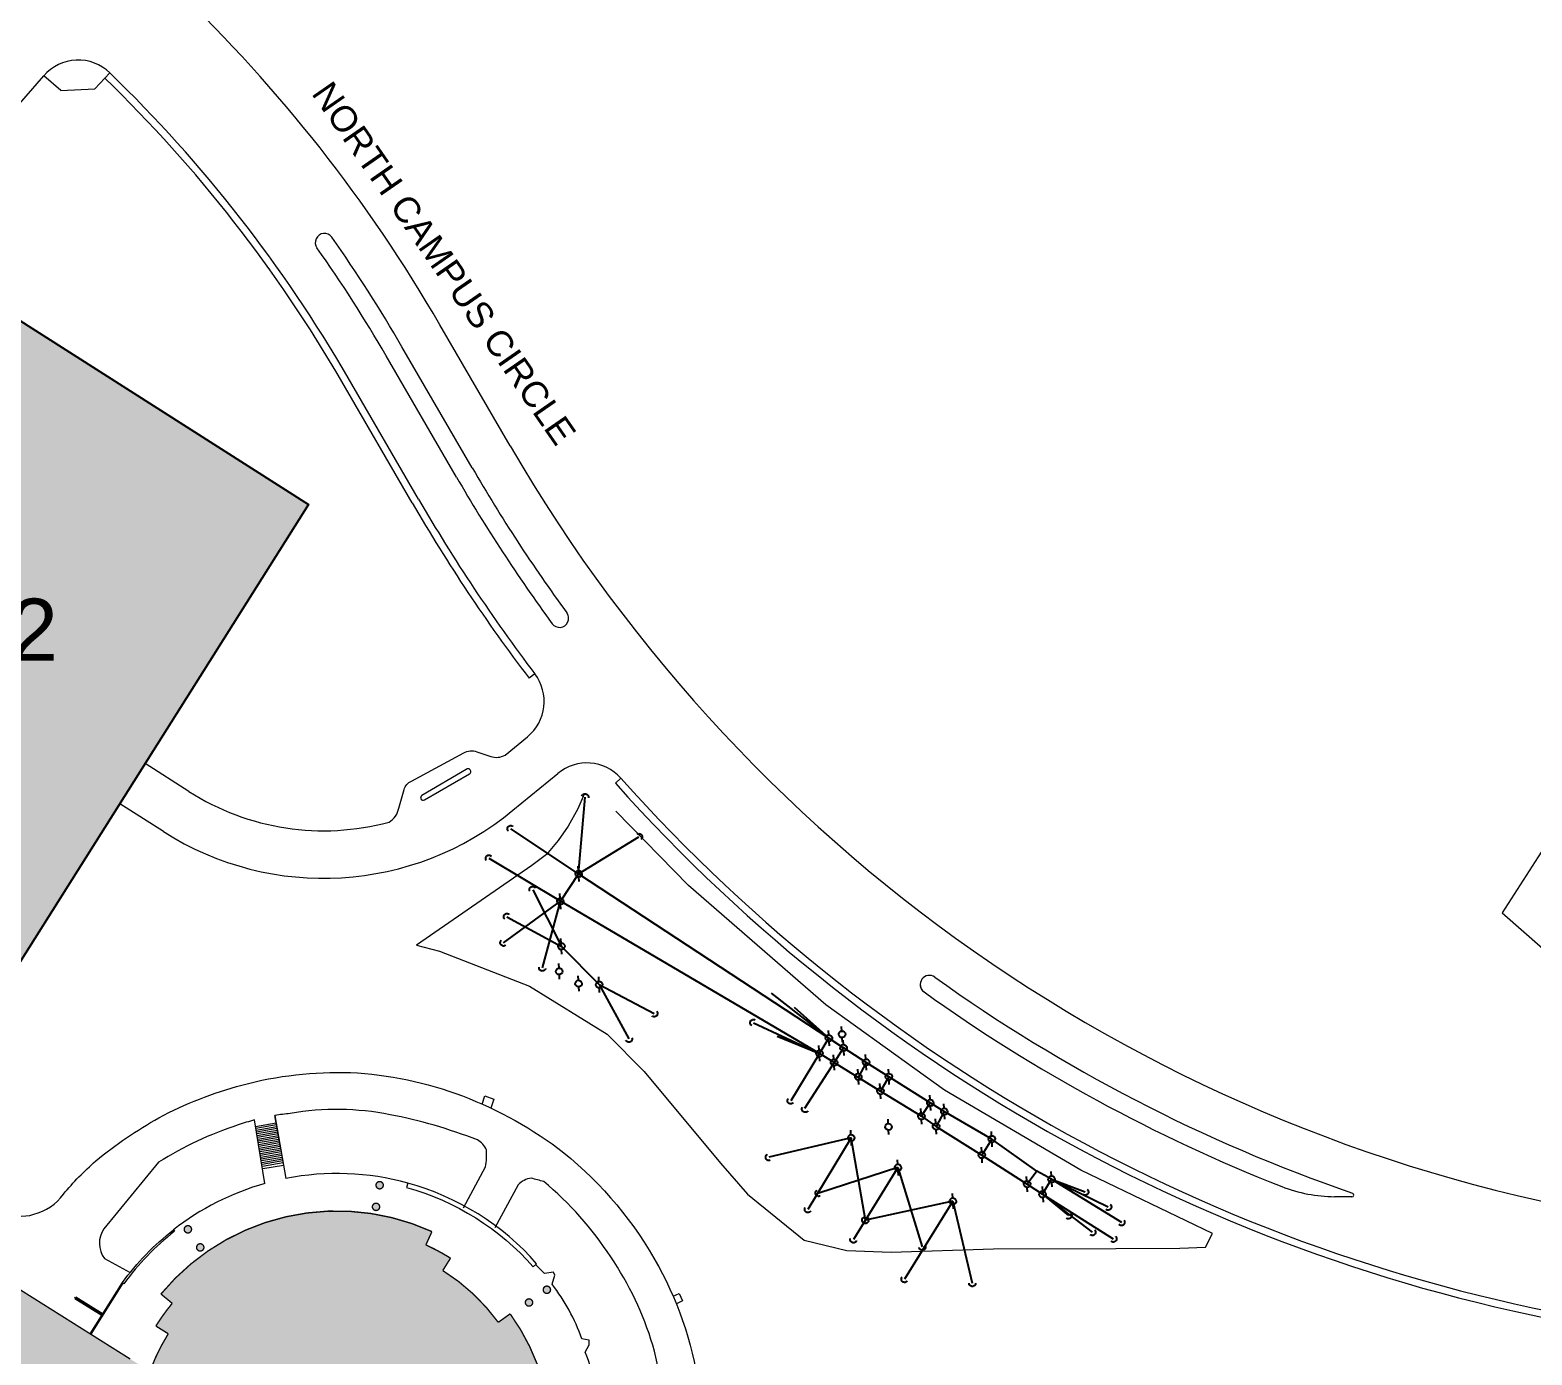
# Model space of a CAD drawing. Header units: feet. Extents: x 6763715 to 6770513, y 1886699 to 1891873.
# Drawn here: x 6767285 to 6768106, y 1889636 to 1890361 of the extents above; entities that cross this region are included whole.
import ezdxf

# ---------------------------------------------------------------- set-up
doc = ezdxf.new("R2010")
doc.units = ezdxf.units.FT
doc.header["$LTSCALE"] = 48
doc.header["$MEASUREMENT"] = 0
doc.linetypes.add('PHANTOM2', pattern=[1.25, 0.625, -0.125, 0.125, -0.125, 0.125, -0.125])
for name, color, linetype, lineweight in [('A-FLOR-HRAL', 4, 'Continuous', 0), ('C-BLDG-HTCH', 253, 'Continuous', 0), ('C-BLDG-IDEN', 7, 'Continuous', 50), ('C-PROP', 7, 'PHANTOM2', 0), ('C-ROAD', 5, 'Continuous', 0), ('FENCE', 6, 'CLFN', 0), ('L-SITE-WALK', 6, 'Continuous', 0), ('L-SITE-WALL', 32, 'Continuous', 0), ('L-STAIR-RISER', 5, 'Continuous', 0)]:
    doc.layers.add(name, color=color, linetype=linetype, lineweight=lineweight)
for name, color, linetype in [('A-WALL', 5, 'Continuous'), ('C-BLDG', 7, 'Continuous'), ('C-ROAD-IDEN', 7, 'Continuous'), ('EX_ELECT', 7, 'Continuous'), ('LeadershipChallengeCourse', 7, 'Continuous'), ('power poles', 1, 'Continuous'), ('S_LINES', 20, 'Continuous')]:
    doc.layers.add(name, color=color, linetype=linetype)
doc.styles.add('Campus_Base_Map_NEW$0$STANDARD', font='arial.ttf', dxfattribs={"height": 3.8})
doc.styles.get("Standard").update_dxf_attribs({"font": 'arial.ttf'})
doc.linetypes.add('CLFN', pattern='A,0.25,0.1,["X",Standard,S=0.12,R=0,X=0,Y=-0.09],0.1,0.25', length=0.7)

# ---------------------------------------------------------------- blocks, each defined once
blk = doc.blocks.new('TMS120')
at = {"layer": 'LeadershipChallengeCourse', "linetype": 'Continuous'}
for p, q in [((-0.1250000106174411, 0.1250000106174411), (-0.0524999970857607, 0.0524999970857607)), ((0.05250000708656444, -0.05250000708656444), (0.1250000106174411, -0.1250000106174411))]:
    blk.add_line(p, q, dxfattribs=at)
at = {"layer": 'LeadershipChallengeCourse', "linetype": 'Continuous', "flags": 128}
blk.add_lwpolyline([(0, 0.0749999999998181), (0, 0.0749999999998181), (0, 0.0749999999998181, -0.4142135623730949), (0.0749999999998181, 0), (0.0749999999998181, -4.47016647309173e-09, -0.414213562373095), (4.47016647309173e-09, -0.0749999999998181), (2.980414123832098e-09, -0.0749999999998181, -0.414213562373095), (-0.0749999999998181, 2.980414123832098e-09), (-0.0749999999998181, 4.47016647309173e-09, -0.414213562373095), (-4.47016647309173e-09, 0.0749999999998181), (0, 0.0749999999998181)], format="xyb", close=True, dxfattribs=at)
blk = doc.blocks.new('GUY_WIRE')
at = {"layer": 'power poles', "linetype": 'Continuous'}
for p, q in [((0.07499999798022983, 2.549420952124848e-09), (0.07355889360864265, -0.01463177818163013)), ((-0.07355889336477964, -0.01463177940761235), (-0.0749999979802298, -7.450580027934528e-09)), ((-0.06929096230215243, -0.02870126047693156), (-0.07355889336477964, -0.01463177940761235)), ((-0.06236021896184724, -0.04166776848279352), (-0.06929096230215243, -0.02870126047693156)), ((-0.05303300787855553, -0.05303300787855592), (-0.06236021896184724, -0.04166776848279352)), ((-0.04166776848279308, -0.06236021896184754), (-0.05303300787855553, -0.05303300787855592)), ((-0.02870126047693095, -0.06929096230215268), (-0.04166776848279308, -0.06236021896184754)), ((-0.01463177940761173, -0.07355889336477978), (-0.02870126047693095, -0.06929096230215268)), ((2.54942061905794e-09, -0.07499999798022979), (-0.01463177940761173, -0.07355889336477978)), ((0.01463178798948089, -0.07355889165773857), (2.54942061905794e-09, -0.07499999798022979)), ((0.0287012674060258, -0.06929095943202662), (0.01463178798948089, -0.07355889165773857)), ((0.04166777367947705, -0.06236021548953358), (0.0287012674060258, -0.06929095943202662)), ((0.05303301141408878, -0.05303300434302213), (0.04166777367947705, -0.06236021548953358)), ((0.06236022104523531, -0.04166776536478249), (0.05303301141408878, -0.05303300434302213)), ((0.06929096325886103, -0.02870125816723247), (0.06236022104523531, -0.04166776536478249)), ((0.07355889360864265, -0.01463177818163013), (0.06929096325886103, -0.02870125816723247))]:
    blk.add_line(p, q, dxfattribs=at)

msp = doc.modelspace()

# ---------------------------------------------------------------- hatches: boundary and pattern name
at = {"layer": 'C-BLDG-HTCH'}
msp.add_hatch(color=256, dxfattribs=at).paths.add_polyline_path([(6767271.329860101, 1889838.449893299), (6767272.457654231, 1889837.738656207), (6767271.390798563, 1889836.046965044), (6767269.558133127, 1889837.202725363), (6767258.157509979, 1889819.12499094), (6767242.103580338, 1889833.3490729), (6767246.230430339, 1889839.892934338), (6767246.159943179, 1889839.937386642), (6767071.069908047, 1889950.356948292), (6767065.199194418, 1889941.047878125), (6767055.828201732, 1889946.966055522), (6767056.895057404, 1889948.657746681), (6767048.577575855, 1889953.903120375), (6767158.329881841, 1890127.935100988), (6767157.272574469, 1890128.601886033), (6767225.018380629, 1890236.025022067), (6767436.870297935, 1890100.943971759)])
h = msp.add_hatch(color=256, dxfattribs=at)
edge = h.paths.add_edge_path()
edge.add_line((6767163.934596054, 1889599.530266339), (6767083.672811078, 1889649.741567158))
edge.add_line((6767083.672811078, 1889649.741567158), (6767087.992066571, 1889656.645812815))
edge.add_line((6767087.992066571, 1889656.645812815), (6766975.078918928, 1889727.283614158))
edge.add_line((6766975.078918928, 1889727.283614158), (6767024.750357077, 1889806.682439183))
edge.add_line((6767024.750357077, 1889806.682439183), (6767121.138003672, 1889746.382894174))
edge.add_line((6767121.138003672, 1889746.382894174), (6767131.85135431, 1889763.50795964))
edge.add_line((6767131.85135431, 1889763.50795964), (6767254.919646496, 1889686.51715957))
edge.add_line((6767254.919646496, 1889686.51715957), (6767253.593798095, 1889684.397816765))
edge.add_line((6767253.593798095, 1889684.397816765), (6767250.626559127, 1889686.254104021))
edge.add_line((6767250.626559127, 1889686.254104021), (6767251.366800476, 1889687.437365378))
edge.add_line((6767251.366800476, 1889687.437365378), (6767245.856333354, 1889690.884681215))
edge.add_line((6767245.856333354, 1889690.884681215), (6767241.845475091, 1889684.473402517))
edge.add_line((6767241.845475091, 1889684.473402517), (6767271.499069219, 1889665.922288364))
edge.add_line((6767271.499069219, 1889665.922288364), (6767276.113974043, 1889673.258112861))
edge.add_line((6767276.113974043, 1889673.258112861), (6767339.352259293, 1889633.475445255))
edge.add_line((6767339.352259293, 1889633.475445255), (6767350.134889498, 1889626.739489312))
edge.add_arc((6767452.571886986, 1889589.486986473), 109.0004010183502, 147.9701700503356, 160.0155668062234, ccw=False)
edge.add_line((6767360.164389322, 1889647.296516807), (6767353.38396235, 1889651.53840589))
edge.add_arc((6767452.570863673, 1889589.487637671), 116.9971761655687, 140.4701312753548, 147.9701339349257, ccw=False)
edge.add_line((6767362.331773997, 1889663.954045702), (6767356.159882315, 1889669.047177569))
edge.add_arc((6767452.571568993, 1889589.487096165), 125.000079524265, 65.47014758497471, 140.4701417695929, ccw=False)
edge.add_line((6767504.467514139, 1889703.205303848), (6767501.145345196, 1889695.925497557))
edge.add_arc((6767452.573061925, 1889589.489763703), 116.9950090522717, 57.97012152058022, 65.47026515495759, ccw=False)
edge.add_line((6767514.622702282, 1889688.674814364), (6767510.38102004, 1889681.894252097))
edge.add_arc((6767453.032323276, 1889589.980941698), 108.3371111349287, 35.93260101083308, 58.03817390362559, ccw=False)
edge.add_line((6767540.753734386, 1889653.556752207), (6767547.266756527, 1889658.201711986))
edge.add_arc((6767452.578935347, 1889589.488793345), 116.9925154360766, -10.027296817334786, 35.96758616841049, ccw=False)
edge.add_line((6767567.784379803, 1889569.118367827), (6767559.895676205, 1889570.446321198))
edge.add_arc((6767450.355726566, 1889590.339682375), 111.3316953332927, 328.20300480144687, 349.70679594014024, ccw=False)
edge.add_line((6767544.978797505, 1889531.677762598), (6767551.75921111, 1889527.435848379))
edge.add_arc((6767452.57353475, 1889589.485658795), 116.9956296944642, 320.4700778912299, 327.970213429485, ccw=False)
edge.add_line((6767542.811362263, 1889515.020150985), (6767549.240360872, 1889509.714867065))
edge.add_arc((6767452.571568622, 1889589.487094235), 125.3334098419865, 245.4701473136131, 320.4701491175645, ccw=False)
edge.add_line((6767400.53723509, 1889475.465641181), (6767403.997804834, 1889483.048683436))
edge.add_arc((6767452.570808442, 1889589.485675551), 116.9964528094187, 237.97014467508342, 245.4702000521738, ccw=False)
edge.add_line((6767390.520442456, 1889490.299375837), (6767394.762191576, 1889497.079895085))
edge.add_arc((6767452.551931167, 1889589.461526915), 108.9679764957527, 215.8153322415099, 237.9717789138977, ccw=False)
edge.add_line((6767364.189008312, 1889525.696224703), (6767357.870002048, 1889520.783679315))
edge.add_line((6767357.870002048, 1889520.783679315), (6767350.191261442, 1889532.858305816))
edge.add_arc((6767381.005479294, 1889552.454306235), 36.51738290487028, 202.2658142087388, 212.453921508055, ccw=False)
edge.add_arc((6767308.316124397, 1889663.474757403), 130.7749563232944, 213.2526506986512, 287.30260166308955, ccw=False)
edge.add_line((6767198.954156237, 1889591.766674725), (6767170.294292466, 1889609.696117008))
edge.add_line((6767170.294292466, 1889609.696117008), (6767163.934596054, 1889599.530266339))
edge = h.paths.add_edge_path()
edge.add_arc((6767429.256601089, 1889450.460074311), 2.000001264487465, 327.9701446837837, 507.9701446894383)
edge.add_arc((6767429.256601089, 1889450.460074311), 2.000001264363981, 147.9701446894384, 327.9701446837837)
edge = h.paths.add_edge_path()
edge.add_arc((6767431.239415305, 1889462.295129861), 2.000001264487465, 327.9701446837837, 507.9701446894383)
edge.add_arc((6767431.239415305, 1889462.295129861), 2.000001264363981, 147.9701446894384, 327.9701446837837)
edge = h.paths.add_edge_path(flags=17)
edge.add_arc((6767347.519530586, 1889514.63120939), 2.000001264363981, 327.9701446894384, 507.9701446837838)
edge.add_arc((6767347.519530586, 1889514.63120939), 2.000001264487465, 147.9701446837837, 327.9701446894384)
edge = h.paths.add_edge_path(flags=17)
edge.add_arc((6767337.748820577, 1889507.664617044), 2.000001264487465, 327.9701446837837, 507.9701446894383)
edge.add_arc((6767337.748820577, 1889507.664617044), 2.000001264363981, 147.9701446894384, 327.9701446837837)
edge = h.paths.add_edge_path(flags=17)
edge.add_arc((6767534.390912344, 1889474.654091056), 2.000001264487465, 327.9701446837837, 507.9701446894383)
edge.add_arc((6767534.390912344, 1889474.654091056), 2.000001264363981, 147.9701446894384, 327.9701446837837)
edge = h.paths.add_edge_path(flags=17)
edge.add_arc((6767527.445506564, 1889484.486837664), 2.000001264363981, 327.9701446894384, 507.9701446837838)
edge.add_arc((6767527.445506564, 1889484.486837664), 2.000001264487465, 147.9701446837837, 327.9701446894384)
edge = h.paths.add_edge_path()
edge.add_arc((6767579.781587472, 1889568.206722701), 2.000001264363981, 327.9701446894384, 507.9701446837838)
edge.add_arc((6767579.781587472, 1889568.206722701), 2.000001264487465, 147.9701446837837, 327.9701446894384)
edge = h.paths.add_edge_path()
edge.add_arc((6767591.625778048, 1889566.142907507), 2.000001264240497, 147.9701446950931, 327.9701446950932)
edge.add_arc((6767591.625778048, 1889566.142907507), 2.000001264240497, 327.9701446950932, 507.9701446950932)
edge = h.paths.add_edge_path(flags=17)
edge.add_arc((6767557.589879668, 1889664.412813961), 2.000001264487465, 327.9701446837837, 507.9701446894383)
edge.add_arc((6767557.589879668, 1889664.412813961), 2.000001264363981, 147.9701446894384, 327.9701446837837)
edge = h.paths.add_edge_path(flags=17)
edge.add_arc((6767567.360588829, 1889671.379406836), 2.000001264363981, 327.9701446894384, 507.9701446837838)
edge.add_arc((6767567.360588829, 1889671.379406836), 2.000001264487465, 147.9701446837837, 327.9701446894384)
edge = h.paths.add_edge_path(flags=17)
edge.add_arc((6767473.869994101, 1889716.74889402), 2.000001264363981, 327.9701446894384, 507.9701446837838)
edge.add_arc((6767473.869994101, 1889716.74889402), 2.000001264487465, 147.9701446837837, 327.9701446894384)
edge = h.paths.add_edge_path(flags=17)
edge.add_arc((6767475.852808317, 1889728.58394957), 2.000001264363981, 327.9701446894384, 507.9701446837838)
edge.add_arc((6767475.852808317, 1889728.58394957), 2.000001264487465, 147.9701446837837, 327.9701446894384)
edge = h.paths.add_edge_path(flags=17)
edge.add_arc((6767377.663902842, 1889694.557186217), 2.000001264487465, 327.9701446837837, 507.9701446894383)
edge.add_arc((6767377.663902842, 1889694.557186217), 2.000001264363981, 147.9701446894384, 327.9701446837837)
edge = h.paths.add_edge_path(flags=17)
edge.add_arc((6767370.901071137, 1889704.457755012), 2.000001264326737, 57.92220900887702, 237.92220900887702, ccw=False)
edge.add_arc((6767370.901071137, 1889704.457755012), 2.000001264326737, -122.07779099112292, 57.92220900887702, ccw=False)
edge = h.paths.add_edge_path(flags=17)
edge.add_line((6767131.909998203, 1889570.023004611), (6767023.536428003, 1889637.820872997))
edge.add_line((6767023.536428003, 1889637.820872997), (6766998.432654165, 1889597.692980166))
edge.add_line((6766998.432654165, 1889597.692980166), (6767008.888513351, 1889591.151856127))
edge.add_line((6767008.888513351, 1889591.151856127), (6766996.071445458, 1889570.664023093))
edge.add_line((6766996.071445458, 1889570.664023093), (6767013.450779446, 1889559.791613924))
edge.add_line((6767013.450779446, 1889559.791613924), (6767014.246321581, 1889561.063272508))
edge.add_line((6767014.246321581, 1889561.063272508), (6767026.115135035, 1889553.638212588))
edge.add_line((6767026.115135035, 1889553.638212588), (6767025.319592901, 1889552.366554004))
edge.add_line((6767025.319592901, 1889552.366554004), (6767034.645089189, 1889546.532578351))
edge.add_arc((6767071.770391461, 1889605.876631404), 70.0000335823662, 237.9701366492459, 321.4319197411555)
edge.add_line((6767126.50117193, 1889562.235522677), (6767125.601863245, 1889562.798122545))
edge.add_line((6767125.601863245, 1889562.798122545), (6767129.033821935, 1889568.284041572))
edge.add_line((6767129.033821935, 1889568.284041572), (6767130.305477131, 1889567.488501557))
edge.add_line((6767130.305477131, 1889567.488501557), (6767131.909998203, 1889570.023004611))

# ---------------------------------------------------------------- linework, layer by layer
at = {"layer": 'A-FLOR-HRAL'}
for p, q in [((6767317.779693668, 1889647.192287156), (6767335.267455731, 1889675.146133711)), ((6767317.9209885, 1889647.10389394), (6767335.408750566, 1889675.057740495))]:
    msp.add_line(p, q, dxfattribs=at)
at = {"layer": 'A-WALL'}
for p, q in [((6767309.079235867, 1889666.789999402), (6767309.421760775, 1889667.337518788)), ((6767309.079235867, 1889666.789999402), (6767323.93193515, 1889657.49823805)), ((6767309.421760775, 1889667.337518788), (6767324.274460061, 1889658.045757435))]:
    msp.add_line(p, q, dxfattribs=at)
at = {"layer": 'C-BLDG', "const_width": 0.75}
msp.add_lwpolyline([(6767271.329860101, 1889838.449893299), (6767272.457654231, 1889837.738656207), (6767271.390798563, 1889836.046965044), (6767269.558133127, 1889837.202725363), (6767258.157509979, 1889819.12499094), (6767242.103580338, 1889833.3490729), (6767246.230430339, 1889839.892934338), (6767246.159943179, 1889839.937386642), (6767071.069908047, 1889950.356948292), (6767065.199194418, 1889941.047878125), (6767055.828201732, 1889946.966055522), (6767056.895057404, 1889948.657746681), (6767048.577575855, 1889953.903120375), (6767158.329881841, 1890127.935100988), (6767157.272574469, 1890128.601886033), (6767225.018380629, 1890236.025022067), (6767436.870297935, 1890100.943971759)], close=True, dxfattribs=at)
at = {"layer": 'C-BLDG'}
msp.add_lwpolyline([(6767271.3298601, 1889838.4498933), (6767272.457654229, 1889837.738656207), (6767271.390798562, 1889836.046965045), (6767269.558133127, 1889837.202725363), (6767258.157509977, 1889819.124990941), (6767242.103580337, 1889833.3490729), (6767246.230430336, 1889839.892934338), (6767246.159943177, 1889839.937386643), (6767071.069908045, 1889950.356948293), (6767065.199194417, 1889941.047878125), (6767055.82820173, 1889946.966055524), (6767056.895057403, 1889948.657746682), (6767048.577575854, 1889953.903120375), (6767158.32988184, 1890127.935100988), (6767157.272574468, 1890128.601886033), (6767225.018380629, 1890236.025022066), (6767436.870297933, 1890100.94397176)], close=True, dxfattribs=at)
for points, const_width in [([(6767477.548353097, 1889727.523226724, 1), (6767474.157263537, 1889729.644672416, 0.9999999999999999)], 0.75), ([(6767475.565538881, 1889715.688171174, 1), (6767472.174449321, 1889717.809616866, 0.9999999999999999)], 0.75), ([(6767369.83893011, 1889702.763098264, -1), (6767371.963212164, 1889706.152411761, -0.9999999999999999)], 0.7499999999999999), ([(6767379.359447622, 1889693.496463371, 1), (6767375.968358061, 1889695.617909062, 0.9999999999999999)], 0.75), ([(6767569.056133609, 1889670.318683991, 1), (6767565.665044049, 1889672.440129682, 0.9999999999999999)], 0.75), ([(6767559.285424449, 1889663.352091115, 1), (6767555.894334888, 1889665.473536806, 0.9999999999999999)], 0.75)]:
    msp.add_lwpolyline(points, format="xyb", close=True, dxfattribs=dict(at, const_width=const_width))
at = {"layer": 'C-BLDG', "const_width": 0.75}
msp.add_lwpolyline([(6767350.134889498, 1889626.739489312, -0.05260640610613152), (6767360.164389322, 1889647.296516807), (6767353.38396235, 1889651.53840589, -0.03273662203020162), (6767362.331773997, 1889663.954045702), (6767356.159882315, 1889669.047177569, -0.3394542305646844), (6767504.467514139, 1889703.205303848), (6767501.145345196, 1889695.925497557, -0.03273723780783272), (6767514.622702282, 1889688.674814364), (6767510.38102004, 1889681.894252097, -0.09675398843886468), (6767540.753734386, 1889653.556752207), (6767547.266756527, 1889658.201711986, -0.2034290481571045), (6767567.784379803, 1889569.118367827)], format="xyb", dxfattribs=at)
msp.add_lwpolyline([(6767276.113974043, 1889673.258112861), (6767339.352259293, 1889633.475445255)], dxfattribs=at)
at = {"layer": 'C-PROP', "ltscale": 0.02, "const_width": 6, "elevation": -178.8009999999999}
msp.add_lwpolyline([(6769012.672318948, 1888295.374669329, 0.1361048893769301), (6767938.827147607, 1887977.763884334, -0.2823868537519414), (6765535.011960359, 1887963.210487848), (6765125.199023341, 1887960.525005917), (6765008.259637998, 1888061.176182), (6763829.051106414, 1890965.3305025), (6763828.781101809, 1890985.958502438), (6763983.434002401, 1891051.428890646), (6764153.834987686, 1890819.547933312), (6764199.850891613, 1890841.999908577), (6764151.795092961, 1891122.836158444, -0.01647219109543954), (6764351.863703489, 1891197.559898398, -0.0003431867193823084), (6765614.041232214, 1891619.044375816, -0.1515732919274202), (6766084.71670162, 1891639.018791427, -4.006424607498245e-05), (6767109.798489642, 1891365.369470985), (6767424.223199004, 1891242.168853522)], format="xyb", dxfattribs=at)
at = {"layer": 'C-ROAD', "lineweight": 0}
for p, q in [((6767216.912516401, 1890249.334009282), (6767292.113191068, 1890335.534502348)), ((6767547.314069489, 1890133.034711306), (6767508.820605313, 1890199.395748724)), ((6767526.553872542, 1890120.992526182), (6767488.060408363, 1890187.3535636)), ((6767517.903790476, 1890115.974949047), (6767479.410326302, 1890182.335986465)), ((6767497.143593526, 1890103.932763923), (6767458.650129346, 1890170.293801348)), ((6767371.480922514, 1889943.985135367, -1.328815781913937e-06), (6767347.520029791, 1889959.263083299)), ((6767357.501625494, 1889922.063017407, 1.327811885464187e-06), (6767333.650734447, 1889937.270826049)), ((6768007.925155809, 1889722.260384494, -1.000640441105407e-09), (6767998.436600441, 1889722.303718379, -1.000640441105407e-09))]:
    msp.add_line(p, q, dxfattribs=at)
at = {"layer": 'C-ROAD', "lineweight": 0, "ltscale": 0.5}
for p, q in [((6767544.506135263, 1889963.86229291), (6767556.761674037, 1889973.959477615, -1.000640441105407e-09)), ((6767548.783265954, 1889933.698448284), (6767573.294343499, 1889953.892817694, -1.000640441105407e-09))]:
    msp.add_line(p, q, dxfattribs=at)
at = {"layer": 'C-ROAD'}
for points, elevation in [([(6767480.991946583, 1889927.276306917, 0.2324558761394992), (6767486.3095646, 1889934.946233598, 0.009643892743599355), (6767489.274233793, 1889945.024520349, -0.2298738793566431), (6767493.262820007, 1889949.622515372), (6767521.82874017, 1889965.105125301, -0.2270378935966434), (6767528.965443626, 1889965.717178569), (6767536.61289404, 1889963.185357952, 0.2054504738467119), (6767544.506135263, 1889963.86229291, -16.88115074976806)], -5.019482248747712e-10), ([(6767500.362720896, 1889939.370938983), (6767524.992258226, 1889953.650370853, 1.087452946158034), (6767523.278067638, 1889956.107443771), (6767498.947157681, 1889941.812539421, 0.9942345256750468), (6767500.362720896, 1889939.370938984, -0.003564220320349235)], -1.580262134392785e-09)]:
    msp.add_lwpolyline(points, format="xyb", dxfattribs=dict(at, elevation=elevation))
for points in [[(6767269.781995947, 1889715.006002419, 0.2391070000004897), (6767286.579504956, 1889712.677474063, 0.1798170000008588), (6767302.765767312, 1889723.710754267, -0.03746099999996504), (6767320.52803597, 1889741.932239707, -0.04400499999998751), (6767355.052282036, 1889765.463047366, -0.05845200000005595), (6767400.435293407, 1889783.336970079, -0.0740579999999827), (6767459.887229333, 1889790.210756087, -0.07928599999999583), (6767521.143129881, 1889777.418647302, -0.07339500000002452), (6767576.620351967, 1889746.374717708, -0.09704700000008344), (6767628.462610591, 1889684.213709208)], [(6767529.310006, 1889753.346414995, 0.04586499999999974), (6767481.555425001, 1889767.152797995, 0.093168), (6767426.916513, 1889767.816449995, 0.01760772600962058), (6767418.497568359, 1889766.708510572, 0.01760772600962058)], [(6767407.364658883, 1889764.297136604, 0.01934078765570112), (6767398.452359, 1889761.547818995, 0.061523), (6767354.897020002, 1889741.134807995)], [(6767521.764826002, 1889716.213030995), (6767533.756514998, 1889738.655497995, 0.072347), (6767534.271901997, 1889747.857659996, 0.179967), (6767529.310006, 1889753.346414995, 0.282213)], [(6767354.897020002, 1889741.134807995), (6767324.865298004, 1889704.712833995, 0.317811), (6767325.214934001, 1889688.497822996), (6767339.388442, 1889680.737594995)], [(6767565.654253, 1889730.701268996, -0.030915), (6767558.810911001, 1889732.437591995, 0.17704), (6767551.634697998, 1889728.771710996), (6767538.833407998, 1889705.212629996)], [(6767616.322418001, 1889512.349415998, -0.000261), (6767626.408456998, 1889544.453264997, 0.070541), (6767631.867667997, 1889587.657165997, 0.07077), (6767625.331245998, 1889641.025885996, 0.0759), (6767602.323656001, 1889689.394008995, 0.072732), (6767565.654253, 1889730.701268996, 0.154952)], [(6767627.480725166, 1889685.983799172, -0.002404306145988591), (6767628.462610462, 1889684.213709513, -0.09478232376684871), (6767651.15267238, 1889613.765525891, -0.006405168756928223), (6767652.901588807, 1889561.84461809, -0.03593598728539295)]]:
    msp.add_lwpolyline(points, format="xyb", dxfattribs=at)
at = {"layer": 'C-ROAD', "lineweight": 0}
for centre, radius, start, end in [((6766791.728802309, 1889783.438604223), 829, 30.11635756626384, 46.28133298525933), ((6766791.728802309, 1889783.438604223), 829, 30.11635756626384, 46.28133298525933), ((6767310.860361254, 1890319.179609284), 25, 45.90207354601609, 138.8987953185218), ((6767310.860361254, 1890319.179609284), 25, 45.90207354601609, 138.8987953185218), ((6766791.728802309, 1889783.438604223), 771, 30.11635756626384, 45.90207354601609), ((6766791.728802309, 1889783.438604223), 771, 30.11635756626384, 45.90207354601609), ((6767445.616096885, 1890244.341420434, 2.726981500178481e-05), 5.000000000241853, 35.17870159578251, 215.1787016058699), ((6767445.616096885, 1890244.341420434, 2.726981500178481e-05), 5.000000000241853, 35.17870159578251, 215.1787016058699), ((6766791.728802309, 1889783.438604223, 2.726981500178481e-05), 805, 30.11635756626384, 35.17870160154677), ((6766791.728802309, 1889783.438604223, 2.726981500178481e-05), 805, 30.11635756626384, 35.17870160154677), ((6766791.728802309, 1889783.438604223, 2.726981500178481e-05), 795, 30.11635756626384, 35.17870160154677), ((6766791.728802309, 1889783.438604223, 2.726981500178481e-05), 795, 30.11635756626384, 35.17870160154677), ((6768300.735732586, 1890570.066515156, -1.000640441105407e-09), 871, 210.116357570029, 261.4329040894601), ((6768300.735732586, 1890570.066515156, -1.000640441105407e-09), 871, 210.116357570029, 261.4329040894601), ((6768300.735732586, 1890570.066515156, -1.000640441105407e-09), 895, 210.116357570029, 216.181305152359), ((6768300.735732586, 1890570.066515156, -1.000640441105407e-09), 895, 210.116357570029, 216.181305152359), ((6768300.735732586, 1890570.066515156, -1.000640441105407e-09), 905, 210.116357570029, 216.181305152359), ((6768300.735732586, 1890570.066515156, -1.000640441105407e-09), 905, 210.116357570029, 216.181305152359), ((6768300.735732586, 1890570.066515156, -1.000640441105407e-09), 929, 210.116357570029, 217.2018561748696), ((6768300.735732586, 1890570.066515156, -1.000640441105407e-09), 929, 210.116357570029, 217.2018561748696), ((6767574.298054808, 1890038.758412167, -1.000640441105407e-09), 5.000000000177103, 216.181305152359, 36.18130515235902), ((6767574.298054807, 1890038.758412169, -1.000640441105407e-09), 5.00000000031455, 216.181305152359, 36.18130515235902), ((6767540.864876473, 1889993.254342926, -1.000640441105407e-09), 25, 309.4846818330555, 37.20185617486958), ((6767540.864876473, 1889993.254342926, -1.000640441105407e-09), 25, 309.4846818330555, 37.20185617486958), ((6767589.19114106, 1889934.597952385, -1.000640441105407e-09), 25, 41.76750764308054, 129.4846818330555), ((6767589.19114106, 1889934.597952385, -1.000640441105407e-09), 25, 41.76750764308054, 129.4846818330555), ((6768300.735537345, 1890570.066151854), 928.9996123781075, 221.7674990133864, 261.7245224816021), ((6768300.735537345, 1890570.066151854), 928.9996123781075, 221.7674990133864, 261.7245224816021), ((6767776.675000591, 1889838.383285077, -1.000640441105407e-09), 4.99999999932133, 54.38825031560167, 234.3882503034007), ((6767776.675000591, 1889838.383285077, -1.000640441105407e-09), 5, 144.0699388434675, 234.3882503034007), ((6767776.675000591, 1889838.383285077, -1.000640441105407e-09), 5, 54.38825030340063, 144.0699388434675), ((6768300.735732586, 1890570.066515156, -1.000640441105407e-09), 895, 234.3882503034007, 250.9257962454886), ((6768300.735732586, 1890570.066515156, -1.000640441105407e-09), 895, 234.3882503034007, 250.9257962454886), ((6768300.735732586, 1890570.066515156, -1.000640441105407e-09), 905, 234.3882503034007, 248.5320731236228), ((6768300.735732586, 1890570.066515156, -1.000640441105407e-09), 905, 234.3882503034007, 248.5320731236228), ((6767998.801953696, 1889802.302884106, -1.000640441105407e-09), 80, 248.5320731236228, 269.7383340924495), ((6767998.801953696, 1889802.302884106, -1.000640441105407e-09), 80, 248.5320731236228, 269.7383340924495), ((6768007.929722724, 1889723.260374066, -1.000640441105407e-09), 1, 269.7383341074571, 70.92579624548857), ((6768007.929722724, 1889723.260374066, -1.000640441105407e-09), 1, 269.7383341074571, 70.92579624548857)]:
    msp.add_arc(centre, radius, start, end, dxfattribs=at)
at = {"layer": 'C-ROAD', "lineweight": 0, "ltscale": 0.5}
for centre, radius, start, end in [((6767445.136145854, 1890059.500970107, -1.328815781913937e-06), 137.0000000040552, 237.4775950317479, 285.1722150118859), ((6767445.136145856, 1890059.500970101, 1.327811885464187e-06), 163, 237.4775950304249, 309.4846818330555)]:
    msp.add_arc(centre, radius, start, end, dxfattribs=at)
at = {"layer": 'FENCE', "flags": 128}
msp.add_lwpolyline([(6768508.214832069, 1889879.574804546), (6768520.962857981, 1889900.51813352), (6768526.831487343, 1889910.383977633), (6768529.133779014, 1889914.254395977), (6768533.28675798, 1889921.236033521), (6768538.319857981, 1889929.67463352), (6768541.948557981, 1889939.14993352), (6768548.329657981, 1889968.25383352), (6768558.80315798, 1890016.88763352), (6768568.29945798, 1890062.82953352), (6768561.888157981, 1890076.960933521), (6768528.223557981, 1890099.253433521), (6768485.995357983, 1890126.96433352), (6768321.542249501, 1890234.670130974), (6768109.814057981, 1889908.162933521), (6768090.171757982, 1889877.59213352), (6768112.437557981, 1889858.056933521), (6768149.49095798, 1889825.900133521), (6768182.850857981, 1889796.841333521)], dxfattribs=at)
at = {"layer": 'FENCE', "ltscale": 0.01, "elevation": -1.000640441105407e-09, "flags": 128}
msp.add_lwpolyline([(6767587.780931172, 1889942.462098684), (6767584.274252006, 1889934.503555461), (6767579.077205045, 1889925.001744692), (6767573.568618923, 1889917.150916461), (6767567.247075912, 1889909.586259696), (6767559.14366505, 1889903.485292772), (6767496.013546219, 1889859.993990545), (6767508.584495984, 1889856.548320029), (6767557.897102917, 1889837.569235456), (6767600.287050614, 1889811.152376945), (6767620.667879858, 1889790.813358112), (6767662.412884898, 1889740.687395518), (6767677.086386079, 1889723.602129241), (6767708.22494466, 1889698.490416374), (6767731.520683788, 1889692.786293868), (6767755.699742675, 1889691.970781283), (6767811.745370891, 1889693.683769206), (6767878.759273864, 1889693.926099565), (6767913.839108692, 1889694.166746856), (6767927.848617153, 1889694.669229575), (6767931.686959634, 1889702.210970155), (6767859.500018382, 1889736.885389223), (6767784.984399496, 1889780.6358617), (6767720.068737184, 1889827.219169992), (6767644.895263818, 1889892.537916936), (6767605.131617212, 1889933.255693796)], dxfattribs=at)
at = {"layer": 'L-SITE-WALK', "lineweight": 0}
for p, q in [((6767301.377023598, 1890327.452803143), (6767292.021621998, 1890335.614386531)), ((6767328.257531462, 1890337.133396317), (6767319.906889761, 1890328.515578542, 2.726981500178481e-05)), ((6767301.377023598, 1890327.452803143), (6767319.906889761, 1890328.515578542, 2.726981500178481e-05)), ((6767493.683560699, 1890101.925733068), (6767455.19009652, 1890168.286770494)), ((6767560.77763476, 1890008.369965888), (6767557.591593434, 1890005.951466213, -1.000640441105407e-09)), ((6767607.837502131, 1889951.25067645, -1.000640441105407e-09), (6767604.854086718, 1889948.586237962, -1.000640441105407e-09)), ((6767421.695623, 1889748.267364995), (6767418.481061001, 1889766.803697994)), ((6767418.481061001, 1889766.803697994), (6767424.56325477, 1889732.26598143)), ((6767413.030547024, 1889729.511319831), (6767407.276407002, 1889764.273575994)), ((6767317.502514228, 1889647.220934112), (6767335.055361731, 1889675.278818472))]:
    msp.add_line(p, q, dxfattribs=at)
for points in [[(6767531.933639999, 1889772.935715994), (6767533.359388001, 1889777.485287995), (6767538.259019, 1889775.639174995), (6767536.733730001, 1889770.739055995)], [(6767636.446230956, 1889667.893025206), (6767639.836510548, 1889669.331055365), (6767641.505631018, 1889665.38842511), (6767638.230993852, 1889663.635092004)]]:
    msp.add_lwpolyline(points, dxfattribs=at)
msp.add_lwpolyline([(6767592.623840513, 1889550.879391395), (6767592.784857001, 1889554.950462997), (6767598.961251, 1889557.037859997), (6767599.871969, 1889561.509276998), (6767596.677315, 1889566.353505997, 0.025957), (6767597.436994998, 1889591.938747997), (6767600.850118997, 1889594.590069996), (6767600.774844, 1889597.034099997), (6767597.462097997, 1889599.228640995, 0.076117), (6767588.351655, 1889637.290810995), (6767590.574566999, 1889641.303387996), (6767590.446341999, 1889643.845637996), (6767586.429973, 1889644.570669996, 0.083672), (6767570.184892998, 1889674.375095995), (6767571.677249999, 1889679.413606996), (6767571.028016999, 1889681.041151995), (6767566.010294, 1889680.237577996), (6767561.476611, 1889684.790937995)], format="xyb", dxfattribs=at)
for centre, radius, start, end in [((6766791.728802309, 1889783.438604223, 2.726981500178481e-05), 767, 30.11635756626384, 45.90207354601609), ((6768300.735732586, 1890570.066515156, -1.000640441105407e-09), 933, 210.116357570029, 217.2018561748696), ((6768300.735732586, 1890570.066515156, -1.000640441105407e-09), 933, 221.7675089492809, 261.7245137651028), ((6767452.571569555, 1889589.487114051), 145.50007102089, 74.57546833110945, 101.0985372884045), ((6767452.571569555, 1889589.487114051), 145.50007102089, 105.7689925732648, 128.0015342699951)]:
    msp.add_arc(centre, radius, start, end, dxfattribs=at)
at = {"layer": 'L-SITE-WALL', "lineweight": 0}
for points in [[(6767559.916652324, 1889683.964915184), (6767561.770278828, 1889685.634792451, 0.1459352690133035), (6767491.270063952, 1889729.746519772), (6767490.605139863, 1889727.336553411, -0.1459886748495007), (6767559.916655749, 1889683.96491355)], [(6767363.605209788, 1889703.352201892, 0.06934534761435641), (6767335.863038626, 1889674.689177001), (6767335.055366301, 1889675.278807963, -0.06934582501722217), (6767362.98971092, 1889704.140335857), (6767363.605053786, 1889703.352080003)]]:
    msp.add_lwpolyline(points, format="xyb", dxfattribs=at)
at = {"layer": 'L-STAIR-RISER'}
msp.add_line((6767423.233001001, 1889739.402276997), (6767412.004025312, 1889737.454953852), dxfattribs=at)
for points in [[(6767419.222352002, 1889762.529146995), (6767407.908695001, 1889760.567137995)], [(6767419.393221, 1889761.543852995), (6767408.079564001, 1889759.581844995)], [(6767419.56409, 1889760.558558995), (6767408.250433, 1889758.596550995)], [(6767419.734959001, 1889759.573265994), (6767408.421303001, 1889757.611256995)], [(6767419.905828, 1889758.587971995), (6767408.592171999, 1889756.625963995)], [(6767420.076697001, 1889757.602677995), (6767408.763041001, 1889755.640669995)], [(6767420.247567002, 1889756.617383996), (6767408.933910001, 1889754.655375995)], [(6767420.418436002, 1889755.632090995), (6767409.104778999, 1889753.670081996)], [(6767420.589305, 1889754.646796995), (6767409.275648002, 1889752.684788994)], [(6767420.760174001, 1889753.661502995), (6767409.446517002, 1889751.699494994)], [(6767420.931043, 1889752.676209994), (6767409.617386, 1889750.714200995)], [(6767421.101912001, 1889751.690915994), (6767409.788255, 1889749.728906995)], [(6767421.272781, 1889750.705621995), (6767409.959124999, 1889748.743613996)], [(6767421.443650002, 1889749.720327995), (6767410.129994001, 1889747.758319995)], [(6767421.614519, 1889748.735034995), (6767410.300863001, 1889746.773025995)], [(6767421.785389001, 1889747.749740995), (6767410.471732002, 1889745.787731994)], [(6767421.956257999, 1889746.764446995), (6767410.642601, 1889744.802438995)], [(6767422.127127001, 1889745.779152995), (6767410.81347, 1889743.817144996)], [(6767422.297996, 1889744.793859995), (6767410.984339, 1889742.831850995)], [(6767422.468865001, 1889743.808565996), (6767411.155208001, 1889741.846557996)], [(6767422.639733998, 1889742.823271996), (6767411.326078, 1889740.861263995)], [(6767422.810603002, 1889741.837977995), (6767411.496947002, 1889739.875969995)], [(6767422.981472, 1889740.852684996), (6767411.667816003, 1889738.890675995)]]:
    msp.add_lwpolyline(points, dxfattribs=at)
at = {"layer": 'S_LINES'}
for p, q in [((6767584.755962731, 1889898.897964963, -1.000640441105407e-09), (6767588.31958598, 1889940.952864111, -1.000640441105407e-09)), ((6767584.755962731, 1889898.897964963, -1.000640441105407e-09), (6767547.557060824, 1889923.600276527, -1.000640441105407e-09)), ((6767584.755962731, 1889898.897964963, -1.000640441105407e-09), (6767617.730160099, 1889919.152111304, -1.000640441105407e-09)), ((6767574.742976911, 1889883.899031502, -1.000640441105407e-09), (6767535.70066698, 1889907.397162072, -1.000640441105407e-09)), ((6767584.755962731, 1889898.897964963, -1.000640441105407e-09), (6767574.742976911, 1889883.899031502, -1.000640441105407e-09)), ((6767584.755962731, 1889898.897964963, -1.000640441105407e-09), (6767721.71332974, 1889809.053140808, -1.000640441105407e-09)), ((6767559.628952369, 1889890.250292725, -1.000640441105407e-09), (6767575.308935821, 1889859.27305476, -1.000640441105407e-09)), ((6767543.666053034, 1889861.242935472, -1.000640441105407e-09), (6767574.742976911, 1889883.899031502, -1.000640441105407e-09)), ((6767564.880135527, 1889847.567981397, -1.000640441105407e-09), (6767574.742976911, 1889883.899031502, -1.000640441105407e-09)), ((6767716.511708386, 1889800.696291205, -1.000640441105407e-09), (6767574.742976911, 1889883.899031502, -1.000640441105407e-09)), ((6767545.524851003, 1889875.45760086, -1.000640441105407e-09), (6767575.308935821, 1889859.27305476, -1.000640441105407e-09)), ((6767575.308935821, 1889859.27305476, -1.000640441105407e-09), (6767595.975787373, 1889838.320456266, -1.000640441105407e-09)), ((6767595.975787373, 1889838.320456266, -1.000640441105407e-09), (6767626.111326599, 1889822.508495457, -1.000640441105407e-09)), ((6767595.975787373, 1889838.320456266, -1.000640441105407e-09), (6767612.215634501, 1889808.588810795, -1.000640441105407e-09)), ((6767690.084767938, 1889833.666891241, -1.000640441105407e-09), (6767721.71332974, 1889809.053140808, -1.000640441105407e-09)), ((6767721.71332974, 1889809.053140808, -1.000640441105407e-09), (6767702.924382379, 1889825.780398865, -1.000640441105407e-09)), ((6767680.423776399, 1889817.503698348, -1.000640441105407e-09), (6767716.511708386, 1889800.696291205, -1.000640441105407e-09)), ((6767693.408754827, 1889810.039748647, -1.000640441105407e-09), (6767716.511708386, 1889800.696291205, -1.000640441105407e-09)), ((6767716.511708386, 1889800.696291205, -1.000640441105407e-09), (6767721.71332974, 1889809.053140808, -1.000640441105407e-09)), ((6767721.71332974, 1889809.053140808, -1.000640441105407e-09), (6767729.736741742, 1889803.736335394, -1.000640441105407e-09)), ((6767716.511708386, 1889800.696291205, -1.000640441105407e-09), (6767700.86736573, 1889774.833824195, -1.000640441105407e-09)), ((6767724.548876584, 1889795.699679118, -1.000640441105407e-09), (6767716.511708386, 1889800.696291205, -1.000640441105407e-09)), ((6767729.736741742, 1889803.736335394, -1.000640441105407e-09), (6767724.548876584, 1889795.699679118, -1.000640441105407e-09)), ((6767724.548876584, 1889795.699679118, -1.000640441105407e-09), (6767708.382184596, 1889770.507399523, -1.000640441105407e-09)), ((6767742.053825645, 1889795.809658019, -1.000640441105407e-09), (6767737.819724841, 1889787.877244492, -1.000640441105407e-09)), ((6767754.519778067, 1889787.905567424, -1.000640441105407e-09), (6767749.896140602, 1889780.060893206, -1.000640441105407e-09)), ((6767772.335849119, 1889766.291674361, -1.000640441105407e-09), (6767777.206962451, 1889773.617754617, -1.000640441105407e-09)), ((6767784.853986468, 1889768.882365647, -1.000640441105407e-09), (6767780.359625615, 1889760.693011063, -1.000640441105407e-09)), ((6767733.883633026, 1889754.484264597, -1.000640441105407e-09), (6767688.869385538, 1889743.857365323, -1.000640441105407e-09)), ((6767733.883633026, 1889754.484264597, -1.000640441105407e-09), (6767710.242440386, 1889715.379326845, -1.000640441105407e-09)), ((6767741.666432496, 1889709.491841397, -1.000640441105407e-09), (6767733.883633026, 1889754.484264597, -1.000640441105407e-09)), ((6767810.866537126, 1889753.802480162, -1.000640441105407e-09), (6767805.417147303, 1889745.093075905, -1.000640441105407e-09)), ((6767759.502106128, 1889738.207827031, -1.000640441105407e-09), (6767716.135029098, 1889724.266783751, -1.000640441105407e-09)), ((6767759.502106128, 1889738.207827031, -1.000640441105407e-09), (6767735.109028426, 1889698.885417782, -1.000640441105407e-09)), ((6767759.502106128, 1889738.207827031, -1.000640441105407e-09), (6767772.806384331, 1889694.816765942, -1.000640441105407e-09)), ((6767843.585286603, 1889731.839013458, -1.000640441105407e-09), (6767861.910234764, 1889724.878304523, -1.000640441105407e-09)), ((6767843.585286603, 1889731.839013458, -1.000640441105407e-09), (6767874.509061767, 1889716.678605492, -1.000640441105407e-09)), ((6767843.585286603, 1889731.839013458, -1.000640441105407e-09), (6767881.767929197, 1889708.313495533, -1.000640441105407e-09)), ((6767789.565477835, 1889719.803175565, -1.000640441105407e-09), (6767741.690166846, 1889709.410320352, -1.000640441105407e-09)), ((6767789.565477835, 1889719.803175565, -1.000640441105407e-09), (6767763.139141785, 1889677.199207923, -1.000640441105407e-09)), ((6767789.565477835, 1889719.803175565, -1.000640441105407e-09), (6767800.194248112, 1889674.993714551, -1.000640441105407e-09)), ((6767838.640168007, 1889723.6106598, -1.000640441105407e-09), (6767852.823473048, 1889711.960162958, -1.000640441105407e-09)), ((6767838.640168007, 1889723.6106598, -1.000640441105407e-09), (6767865.840052122, 1889702.886052581, -1.000640441105407e-09)), ((6767838.640168007, 1889723.6106598, -1.000640441105407e-09), (6767877.305884611, 1889699.277500729, -1.000640441105407e-09))]:
    msp.add_line(p, q, dxfattribs=at)
for points in [[(6767835.440579064, 1889736.245245761, -1.000640441105407e-09), (6767810.866537126, 1889753.802480162, -1.000640441105407e-09), (6767784.853986468, 1889768.882365647, -1.000640441105407e-09), (6767777.206962451, 1889773.617754617, -1.000640441105407e-09), (6767742.053825645, 1889795.809658019, -1.000640441105407e-09), (6767729.736741742, 1889803.736335394, -1.000640441105407e-09)], [(6767724.548876584, 1889795.699679118, -1.000640441105407e-09), (6767749.896140602, 1889780.060893206, -1.000640441105407e-09), (6767772.335849119, 1889766.291674361, -1.000640441105407e-09), (6767780.359625615, 1889760.693011063, -1.000640441105407e-09), (6767805.417147303, 1889745.093075905, -1.000640441105407e-09), (6767830.153906346, 1889729.178950793, -1.000640441105407e-09)], [(6767843.585286603, 1889731.839013458, -1.000640441105407e-09), (6767835.440579064, 1889736.245245761, -1.000640441105407e-09), (6767830.153906346, 1889729.178950793, -1.000640441105407e-09), (6767838.640168007, 1889723.6106598, -1.000640441105407e-09), (6767843.585286603, 1889731.839013458, -1.000640441105407e-09)]]:
    msp.add_polyline3d(points, dxfattribs=at)

# ---------------------------------------------------------------- block references
at = {"layer": 'EX_ELECT'}
for name, p, xscale, yscale, zscale, rotation in [('GUY_WIRE', (6767588.319585979, 1889940.952864113, -1.000640441105407e-09), 23.9999999999999, 23.9999999999999, 23.9999999999999, 165.1471255886339), ('GUY_WIRE', (6767547.557060823, 1889923.600276526, -1.000640441105407e-09), 23.99999999999998, 23.99999999999998, 23.99999999999998, 226.2521369998508), ('GUY_WIRE', (6767617.730160099, 1889919.152111304, -1.000640441105407e-09), 23.99999999999999, 23.99999999999999, 23.99999999999999, 124.067989727847), ('GUY_WIRE', (6767535.70066698, 1889907.397162072, -1.000640441105407e-09), 24.00000000000007, 24.00000000000007, 24.00000000000007, 222.462288582176), ('TMS120', (6767584.755962731, 1889898.897964963, -1.000640441105407e-09), 24, 24, 24, 138.237977211242), ('GUY_WIRE', (6767559.628952369, 1889890.250292725, -1.000640441105407e-09), 24, 24, 24, 209.2012658278144), ('TMS120', (6767574.742976911, 1889883.899031502, -1.000640441105407e-09), 24, 24, 24, 138.237977211242), ('GUY_WIRE', (6767545.524850999, 1889875.457600861, -1.000640441105407e-09), 23.99999999999999, 23.99999999999999, 23.99999999999999, 226.628603871766), ('GUY_WIRE', (6767543.666053033, 1889861.242935472, -1.000640441105407e-09), 23.99999999999999, 23.99999999999999, 23.99999999999999, 309.3366736539149), ('TMS120', (6767575.308935821, 1889859.27305476, -1.000640441105407e-09), 24, 24, 24, 138.237977211242), ('TMS120', (6767574.124028983, 1889845.602903599, -1.000640441105407e-09), 24, 24, 24, 138.237977211242), ('GUY_WIRE', (6767564.880135527, 1889847.567981397, -1.000640441105407e-09), 23.99999999999996, 23.99999999999996, 23.99999999999996, 348.1873730863941), ('TMS120', (6767584.713905141, 1889838.924871251, -1.000640441105407e-09), 24, 24, 24, 138.237977211242), ('TMS120', (6767595.975787373, 1889838.320456266, -1.000640441105407e-09), 24, 24, 24, 138.237977211242), ('GUY_WIRE', (6767626.111326599, 1889822.508495457, -1.000640441105407e-09), 23.99999999999998, 23.99999999999998, 23.99999999999998, 48.41337877930719), ('GUY_WIRE', (6767680.423776399, 1889817.503698348, -1.000640441105407e-09), 23.99999999999996, 23.99999999999996, 23.99999999999996, 240.1091001701556), ('GUY_WIRE', (6767612.2156345, 1889808.588810795, -1.000640441105407e-09), 23.99999999999999, 23.99999999999999, 23.99999999999999, 20.86351610141066), ('TMS120', (6767721.71332974, 1889809.053140808, -1.000640441105407e-09), 24, 24, 24, 138.237977211242), ('TMS120', (6767728.900155852, 1889811.150288256, -1.000640441105407e-09), 24, 24, 24, 138.237977211242), ('TMS120', (6767729.736741742, 1889803.736335394, -1.000640441105407e-09), 24, 24, 24, 138.237977211242), ('TMS120', (6767716.511708386, 1889800.696291205, -1.000640441105407e-09), 24, 24, 24, 138.237977211242), ('TMS120', (6767724.548876584, 1889795.699679118, -1.000640441105407e-09), 24, 24, 24, 138.237977211242), ('TMS120', (6767742.053825645, 1889795.809658019, -1.000640441105407e-09), 24, 24, 24, 138.237977211242), ('TMS120', (6767737.819724841, 1889787.877244492, -1.000640441105407e-09), 24, 24, 24, 138.237977211242), ('TMS120', (6767754.519778067, 1889787.905567424, -1.000640441105407e-09), 24, 24, 24, 138.237977211242), ('TMS120', (6767749.896140602, 1889780.060893206, -1.000640441105407e-09), 24, 24, 24, 138.237977211242), ('GUY_WIRE', (6767700.86736573, 1889774.833824195, -1.000640441105407e-09), 24, 24, 24, 318.3608474479043), ('TMS120', (6767777.206962451, 1889773.617754617, -1.000640441105407e-09), 24, 24, 24, 138.237977211242), ('GUY_WIRE', (6767708.743651943, 1889770.262213164, -1.000640441105407e-09), 23.99999999999998, 23.99999999999998, 23.99999999999998, 325.958344368216), ('TMS120', (6767772.335849119, 1889766.291674361, -1.000640441105407e-09), 24, 24, 24, 138.237977211242), ('TMS120', (6767784.853986468, 1889768.882365647, -1.000640441105407e-09), 24, 24, 24, 138.237977211242), ('TMS120', (6767733.883633026, 1889754.484264597, -1.000640441105407e-09), 24, 24, 24, 138.237977211242), ('TMS120', (6767754.30130017, 1889760.507789842, -1.000640441105407e-09), 24, 24, 24, 138.237977211242), ('TMS120', (6767780.359625615, 1889760.693011063, -1.000640441105407e-09), 24, 24, 24, 138.237977211242), ('TMS120', (6767810.866537126, 1889753.802480162, -1.000640441105407e-09), 24, 24, 24, 138.237977211242), ('GUY_WIRE', (6767688.869385538, 1889743.857365323, -1.000640441105407e-09), 23.99999999999999, 23.99999999999999, 23.99999999999999, 293.1904151297152), ('TMS120', (6767759.502106128, 1889738.207827031, -1.000640441105407e-09), 24, 24, 24, 138.237977211242), ('TMS120', (6767805.417147303, 1889745.093075905, -1.000640441105407e-09), 24, 24, 24, 138.237977211242), ('TMS120', (6767843.585286603, 1889731.839013458, -1.000640441105407e-09), 24, 24, 24, 138.237977211242), ('GUY_WIRE', (6767716.135029098, 1889724.266783751, -1.000640441105407e-09), 23.99999999999996, 23.99999999999996, 23.99999999999996, 296.3291450206504), ('TMS120', (6767830.153906346, 1889729.178950793, -1.000640441105407e-09), 24, 24, 24, 138.237977211242), ('TMS120', (6767838.640168007, 1889723.6106598, -1.000640441105407e-09), 24, 24, 24, 318.2379772112421), ('GUY_WIRE', (6767861.910234764, 1889724.878304523, -1.000640441105407e-09), 23.99999999999999, 23.99999999999999, 23.99999999999999, 49.28106234537813), ('TMS120', (6767789.565477835, 1889719.803175565, -1.000640441105407e-09), 24, 24, 24, 138.237977211242), ('GUY_WIRE', (6767874.509061765, 1889716.678605492, -1.000640441105407e-09), 23.99999999999999, 23.99999999999999, 23.99999999999999, 49.28106234537813), ('GUY_WIRE', (6767710.242440386, 1889715.379326845, -1.000640441105407e-09), 24, 24, 24, 328.3105929417479), ('GUY_WIRE', (6767741.679844037, 1889709.433418716, -1.000640441105407e-09), 23.99999999999998, 23.99999999999998, 23.99999999999998, 294.9790517717493), ('GUY_WIRE', (6767741.666432496, 1889709.491841397, -1.000640441105407e-09), 23.99999999999997, 23.99999999999997, 23.99999999999997, 44.05433214856117), ('GUY_WIRE', (6767852.823473046, 1889711.960162958, -1.000640441105407e-09), 23.99999999999999, 23.99999999999999, 23.99999999999999, 49.28106234537813), ('GUY_WIRE', (6767881.767929197, 1889708.313495533, -1.000640441105407e-09), 23.99999999999999, 23.99999999999999, 23.99999999999999, 40.94997956767789), ('GUY_WIRE', (6767865.840052122, 1889702.886052581, -1.000640441105407e-09), 23.99999999999999, 23.99999999999999, 23.99999999999999, 49.28106234537813), ('GUY_WIRE', (6767735.109028426, 1889698.885417782, -1.000640441105407e-09), 23.99999999999998, 23.99999999999998, 23.99999999999998, 340.3912709810465), ('GUY_WIRE', (6767772.806384331, 1889694.816765942, -1.000640441105407e-09), 23.99999999999996, 23.99999999999996, 23.99999999999996, 7.618099120062691), ('GUY_WIRE', (6767877.305884609, 1889699.277500729, -1.000640441105407e-09), 23.99999999999999, 23.99999999999999, 23.99999999999999, 49.28106234537813), ('GUY_WIRE', (6767763.139141785, 1889677.199207923, -1.000640441105407e-09), 24, 24, 24, 322.4820391002522), ('GUY_WIRE', (6767800.194248112, 1889674.993714551, -1.000640441105407e-09), 24, 24, 24, 0.6529843352300966)]:
    msp.add_blockref(name, p, dxfattribs=dict(at, xscale=xscale, yscale=yscale, zscale=zscale, rotation=rotation))

# ---------------------------------------------------------------- texts
at = {"layer": 'C-BLDG-IDEN', "insert": (6767210.025160034, 1890049.486792543), "char_height": 34, "width": 2422.980191629224, "attachment_point": 1, "rotation": 359.9999999988104, "style": 'Campus_Base_Map_NEW$0$STANDARD'}
msp.add_mtext('PK2', dxfattribs=at)
at = {"layer": 'C-ROAD-IDEN'}
msp.add_text('NORTH CAMPUS CIRCLE', height=14, rotation=304.7581910921672, dxfattribs=at).set_placement((6767438.177745795, 1890325.89633093))

doc.saveas('drawing.dxf')
